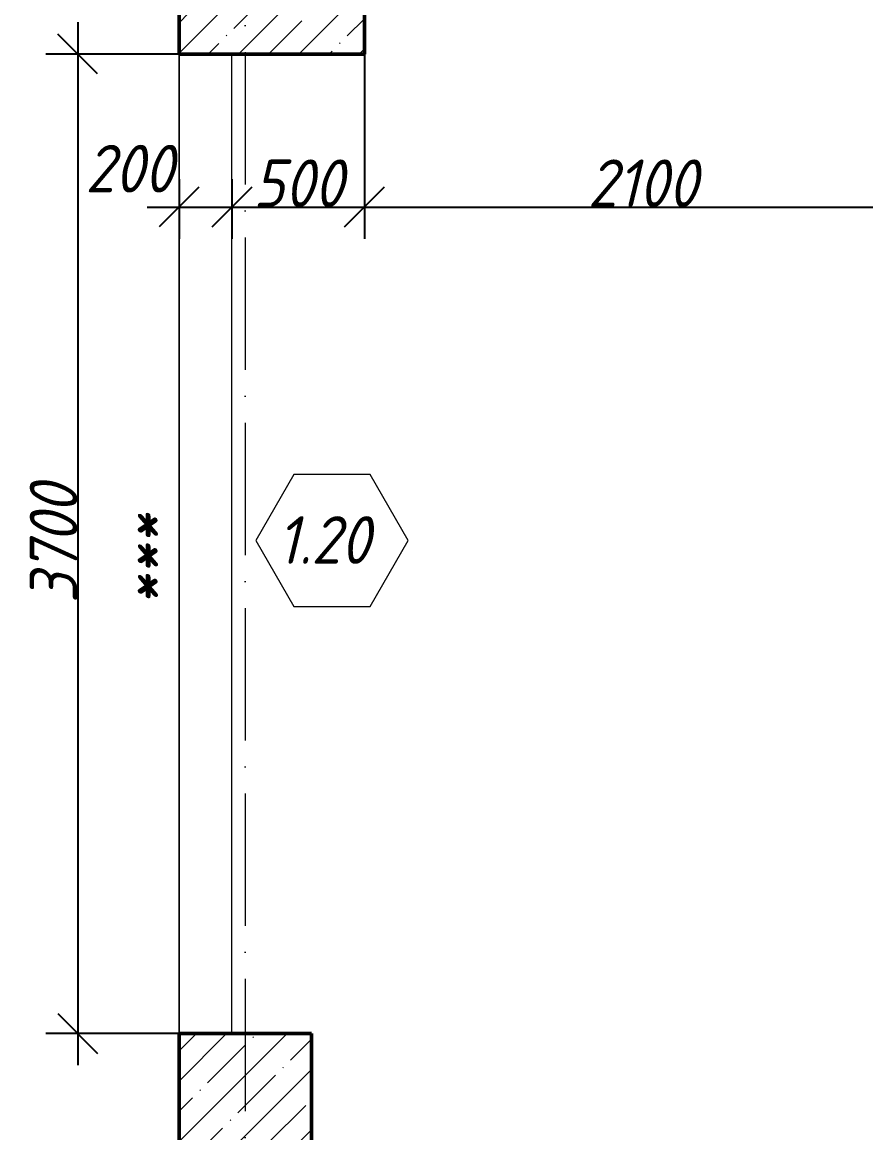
# Model space of a CAD drawing. Header units: millimetres. Extents: x -356862 to 418287, y 0 to 839748.
# Drawn here: x -98093 to -94908, y 600023 to 604218 of the extents above; entities that cross this region are included whole.
import ezdxf

# ---------------------------------------------------------------- set-up
doc = ezdxf.new("R2010")
doc.units = ezdxf.units.MM
doc.linetypes.add('50_200_ШТРИХ_1Т_ш5_п1_п1_', pattern=[700, 500, -100, 0, -100])
for name, color, linetype, lineweight in [('A-____-____-DIMS', 7, 'Continuous', 9), ('A-DOOR-____-IDEN', 7, 'Continuous', 9), ('A-DOOR-____-OTLN', 7, 'Continuous', 9), ('A-FLOR-____-OTLN', 7, 'Continuous', 9), ('S-COLS-____-MCUT', 7, 'Continuous', 50), ('S-COLS-____-OTLN', 7, 'Continuous', 9), ('S-GRID-____-OTLN-1', 7, '50_200_ШТРИХ_1Т_ш5_п1_п1_', 9)]:
    doc.layers.add(name, color=color, linetype=linetype, lineweight=lineweight)
doc.layers.add('A-DOOR-____-OTLN-1', color=7, linetype='Continuous', lineweight=9, true_color=0xffffff)
doc.styles.add('ISOCPEUR_I_10', font='isocpeui.ttf', dxfattribs={"width": 0.9, "height": 180})
doc.styles.add('ISOCPEUR_I_14', font='isocpeui.ttf', dxfattribs={"width": 0.9, "height": 180})
doc.styles.add('ISOCPEUR_I_2', font='isocpeui.ttf', dxfattribs={"width": 0.85, "height": 2.3})
doc.dimstyles.new('ISO-1_8_0_9К_СРЕДНИЙ_Кладочные_5', dxfattribs={"dimscale": 304.8, "dimtxt": 179.276612, "dimasz": 0.492126, "dimexe": 0.393701, "dimexo": 0, "dimgap": 0, "dimtad": 1, "dimdec": 3, "dimrnd": 0.001, "dimdsep": 46, "dimtxsty": 'ISOCPEUR_I_10', "dimblk1": 'OBLIQUE', "dimblk2": 'OBLIQUE', "dimsah": 1, "dimcen": 0.09, "dimdle": 0.393701, "dimazin": 0, "dimtfac": 1, "dimtdec": 4, "dimtix": 1, "dimtmove": 2, "dimatfit": 3, "dimfxl": 1, "dimtvp": 1, "dimtolj": 1, "dimtzin": 0, "dimarcsym": 2})
doc.dimstyles.new('ISO-1_8_0_9К_СРЕДНИЙ_Кладочные_6', dxfattribs={"dimscale": 304.8, "dimtxt": 179.276612, "dimasz": 0.492126, "dimexe": 0.393701, "dimexo": 0, "dimgap": 0, "dimtad": 1, "dimdec": 3, "dimrnd": 0.001, "dimdsep": 46, "dimtxsty": 'ISOCPEUR_I_14', "dimblk1": 'OBLIQUE', "dimblk2": 'OBLIQUE', "dimsah": 1, "dimcen": 0.09, "dimdle": 0.393701, "dimazin": 0, "dimtfac": 1, "dimtdec": 4, "dimtix": 1, "dimtmove": 0, "dimatfit": 3, "dimfxl": 1, "dimtvp": 1, "dimtolj": 1, "dimtzin": 0, "dimarcsym": 2})
doc.dimstyles.new('ISO-1_8_0_9К_СРЕДНИЙ_Кладочные_8', dxfattribs={"dimscale": 304.8, "dimtxt": 179.276612, "dimasz": 0.492126, "dimexe": 0.393701, "dimexo": 0, "dimgap": 0, "dimtad": 1, "dimdec": 3, "dimrnd": 0.001, "dimdsep": 46, "dimtxsty": 'ISOCPEUR_I_14', "dimblk1": 'OBLIQUE', "dimblk2": 'OBLIQUE', "dimsah": 1, "dimcen": 0.09, "dimdle": 0.393701, "dimazin": 0, "dimtfac": 1, "dimtdec": 4, "dimtix": 1, "dimtmove": 0, "dimatfit": 3, "dimfxl": 1, "dimtvp": 1, "dimtolj": 1, "dimtzin": 0, "dimarcsym": 2})

# ---------------------------------------------------------------- blocks, each defined once
blk = doc.blocks.new('BSC_Колонна _Прямоугольная - 500х500-V55-АР1_Кладочный план 1 этажа в осях 1-64_Ю-ЯЯ')
at = {"layer": 'S-COLS-____-OTLN'}
h = blk.add_hatch(dxfattribs=at)
h.set_pattern_fill('FP_55', color=256, style=0, pattern_type=2)
h.set_pattern_definition([(45, (-77750, -55431.04), (-114.04925, 114.04925), []), (45, (-77635.95, -55431.04), (-114.04925, 114.04925), [201.613, -40.323, 3.353, -36.97])])
h.paths.add_polyline_path([(-250, -250), (250, -250), (250, 250), (-250, 250)], flags=0)
at = {"layer": 'S-COLS-____-MCUT'}
for p, q in [((250, 250), (-250, 250)), ((-250, 250), (-250, -250)), ((250, -250), (250, 250)), ((-250, -250), (250, -250))]:
    blk.add_line(p, q, dxfattribs=at)
blk = doc.blocks.new('BSC_Колонна _Прямоугольная - 500х700-V157-АР1_Кладочный план 1 этажа в осях 1-64_Ю-ЯЯ')
at = {"layer": 'S-COLS-____-OTLN'}
h = blk.add_hatch(dxfattribs=at)
h.set_pattern_fill('FP_162', color=256, style=0, pattern_type=2)
h.set_pattern_definition([(315, (-59631.04, 77850), (114.04925, 114.04925), []), (315, (-59631.04, 77735.95), (114.04925, 114.04925), [201.613, -40.323, 3.353, -36.97])])
h.paths.add_polyline_path([(-250, 350), (-250, -350), (250, -350), (250, 350)], flags=0)
at = {"layer": 'S-COLS-____-MCUT'}
for p, q in [((250, 350), (-250, 350)), ((-250, 350), (-250, -350)), ((250, -350), (250, 350)), ((-250, -350), (250, -350))]:
    blk.add_line(p, q, dxfattribs=at)
blk = doc.blocks.new('Проем_Дверь_Прямоугольный - 3700х2800h_витражные проемы-35287511-АР1_Кладочный план 1 этажа в осях 1-64_Ю-ЯЯ')
at = {"layer": 'A-DOOR-____-OTLN-1'}
for p, q in [((1850, 100), (-1850, 100)), ((1850, -100), (-1850, -100))]:
    blk.add_line(p, q, dxfattribs=at)
blk = doc.blocks.new('_Oblique')
at = {"color": 0, "linetype": 'ByBlock', "lineweight": -2}
blk.add_line((-0.5, -0.5), (0.5, 0.5), dxfattribs=at)
blk = doc.blocks.new('*D13047')
at = {"layer": 'A-____-____-DIMS', "color": 0, "lineweight": -2, "transparency": 16777216}
for p, q in [((-97500.7, 603625.5), (-97500.7, 603399.4)), ((-97300.7, 603625.5), (-97300.7, 603399.4)), ((-97620.7, 603519.4), (-97180.7, 603519.4))]:
    blk.add_line(p, q, dxfattribs=at)
at = {"layer": 'Defpoints', "color": 0, "transparency": 16777216}
for p in [(-97500.7, 603625.5), (-97300.7, 603625.5), (-97300.7, 603519.4)]:
    blk.add_point(p, dxfattribs=at)
at = {"layer": 'A-____-____-DIMS', "color": 0, "lineweight": -2, "transparency": 16777216, "xscale": 150, "yscale": 150, "zscale": 150, "rotation": 180}
blk.add_blockref('_Oblique', (-97500.7, 603519.4), dxfattribs=at)
at = {"layer": 'A-____-____-DIMS', "color": 0, "lineweight": -2, "transparency": 16777216, "xscale": 150, "yscale": 150, "zscale": 150}
blk.add_blockref('_Oblique', (-97300.7, 603519.4), dxfattribs=at)
at = {"layer": 'A-____-____-DIMS', "color": 0, "transparency": 16777216, "insert": (-97854.6, 603754.6), "char_height": 180, "width": 409.578, "attachment_point": 1, "line_spacing_factor": 1.149209, "style": 'ISOCPEUR_I_10'}
blk.add_mtext('\\A1;200', dxfattribs=at)
blk = doc.blocks.new('*D13048')
at = {"layer": 'A-____-____-DIMS', "color": 0, "lineweight": -2, "transparency": 16777216}
for p, q in [((-96800.7, 604597.6), (-96800.7, 603399.4)), ((-97300.7, 603625.5), (-97300.7, 603399.4)), ((-97420.7, 603519.4), (-96680.7, 603519.4))]:
    blk.add_line(p, q, dxfattribs=at)
at = {"layer": 'Defpoints', "color": 0, "transparency": 16777216}
for p in [(-96800.7, 604597.6), (-97300.7, 603625.5), (-96800.7, 603519.4)]:
    blk.add_point(p, dxfattribs=at)
at = {"layer": 'A-____-____-DIMS', "color": 0, "lineweight": -2, "transparency": 16777216, "xscale": 150, "yscale": 150, "zscale": 150, "rotation": 180}
blk.add_blockref('_Oblique', (-97300.7, 603519.4), dxfattribs=at)
at = {"layer": 'A-____-____-DIMS', "color": 0, "lineweight": -2, "transparency": 16777216, "xscale": 150, "yscale": 150, "zscale": 150}
blk.add_blockref('_Oblique', (-96800.7, 603519.4), dxfattribs=at)
at = {"layer": 'A-____-____-DIMS', "color": 0, "transparency": 16777216, "insert": (-97050.7, 603609.4), "char_height": 180, "width": 409.578, "attachment_point": 5, "style": 'ISOCPEUR_I_14'}
blk.add_mtext('\\A1;500', dxfattribs=at)
blk = doc.blocks.new('*D13049')
at = {"layer": 'A-____-____-DIMS', "color": 0, "lineweight": -2, "transparency": 16777216}
for p, q in [((-94700.7, 604762.6), (-94700.7, 603399.4)), ((-96800.7, 604597.6), (-96800.7, 603399.4)), ((-96920.7, 603519.4), (-94580.7, 603519.4))]:
    blk.add_line(p, q, dxfattribs=at)
at = {"layer": 'Defpoints', "color": 0, "transparency": 16777216}
for p in [(-94700.7, 604762.6), (-96800.7, 604597.6), (-94700.7, 603519.4)]:
    blk.add_point(p, dxfattribs=at)
at = {"layer": 'A-____-____-DIMS', "color": 0, "lineweight": -2, "transparency": 16777216, "xscale": 150, "yscale": 150, "zscale": 150, "rotation": 180}
blk.add_blockref('_Oblique', (-96800.7, 603519.4), dxfattribs=at)
at = {"layer": 'A-____-____-DIMS', "color": 0, "lineweight": -2, "transparency": 16777216, "xscale": 150, "yscale": 150, "zscale": 150}
blk.add_blockref('_Oblique', (-94700.7, 603519.4), dxfattribs=at)
at = {"layer": 'A-____-____-DIMS', "color": 0, "transparency": 16777216, "insert": (-95750.7, 603609.4), "char_height": 180, "width": 504.733, "attachment_point": 5, "style": 'ISOCPEUR_I_14'}
blk.add_mtext('\\A1;2100', dxfattribs=at)
blk = doc.blocks.new('Марка проема - марка проема-27336095-АР1_Кладочный план 1 этажа в осях 1-64_Ю-ЯЯ')
at = {"layer": 'A-DOOR-____-IDEN'}
for p, q in [((-1.439, 0.159), (-2.877, -2.333)), ((1.439, 0.159), (-1.439, 0.159)), ((2.877, -2.333), (1.439, 0.159)), ((-2.877, -2.333), (-1.439, -4.825)), ((1.439, -4.825), (2.877, -2.333)), ((-1.439, -4.825), (1.439, -4.825))]:
    blk.add_line(p, q, dxfattribs=at)
blk = doc.blocks.new('*D13205')
at = {"layer": 'A-____-____-DIMS', "color": 0, "lineweight": -2, "transparency": 16777216}
for p, q in [((-97883.3, 604217.6), (-97883.3, 600277.6)), ((-97500.7, 604097.6), (-98003.3, 604097.6)), ((-97500.7, 600397.6), (-98003.3, 600397.6))]:
    blk.add_line(p, q, dxfattribs=at)
at = {"layer": 'Defpoints', "color": 0, "transparency": 16777216}
for p in [(-97500.7, 604097.6), (-97883.3, 600397.6), (-97500.7, 600397.6)]:
    blk.add_point(p, dxfattribs=at)
at = {"layer": 'A-____-____-DIMS', "color": 0, "lineweight": -2, "transparency": 16777216, "xscale": 150, "yscale": 150, "zscale": 150}
for p, rotation in [((-97883.3, 604097.6), 90), ((-97883.3, 600397.6), 270)]:
    blk.add_blockref('_Oblique', p, dxfattribs=dict(at, rotation=rotation))
at = {"layer": 'A-____-____-DIMS', "color": 0, "transparency": 16777216, "insert": (-97974.5, 602247.6), "char_height": 180, "width": 546.104, "attachment_point": 5, "rotation": 90, "style": 'ISOCPEUR_I_14'}
blk.add_mtext('\\A1;3700', dxfattribs=at)

msp = doc.modelspace()

# ---------------------------------------------------------------- linework, layer by layer
at = {"layer": 'A-FLOR-____-OTLN'}
for p, q in [((-97500.7357, 604097.5526), (-97500.7357, 600397.5526)), ((-97500.7357, 600397.5526), (-97500.7357, 604097.5526))]:
    msp.add_line(p, q, dxfattribs=at)
at = {"layer": 'S-GRID-____-OTLN-1'}
msp.add_line((-97250.7357, 635609.362), (-97250.7357, 584985.5274), dxfattribs=at)

# ---------------------------------------------------------------- block references
at = {"layer": 'A-DOOR-____-IDEN', "xscale": 99.99999999999993, "yscale": 99.99999999999993, "zscale": 99.99999999999993}
msp.add_blockref('Марка проема - марка проема-27336095-АР1_Кладочный план 1 этажа в осях 1-64_Ю-ЯЯ', (-96922.7416, 602493.0954), dxfattribs=at)
at = {"layer": 'A-DOOR-____-OTLN', "rotation": 269.9999999999999}
msp.add_blockref('Проем_Дверь_Прямоугольный - 3700х2800h_витражные проемы-35287511-АР1_Кладочный план 1 этажа в осях 1-64_Ю-ЯЯ', (-97400.7357, 602247.5526), dxfattribs=at)
at = {"layer": 'S-COLS-____-OTLN', "rotation": 89.9999999999999}
msp.add_blockref('BSC_Колонна _Прямоугольная - 500х700-V157-АР1_Кладочный план 1 этажа в осях 1-64_Ю-ЯЯ', (-97150.7357, 604347.5526), dxfattribs=at)
at = {"layer": 'S-COLS-____-OTLN'}
msp.add_blockref('BSC_Колонна _Прямоугольная - 500х500-V55-АР1_Кладочный план 1 этажа в осях 1-64_Ю-ЯЯ', (-97250.7357, 600147.5526), dxfattribs=at)

# ---------------------------------------------------------------- texts
at = {"layer": 'A-DOOR-____-IDEN', "insert": (-97739.2552, 602011.9822), "char_height": 200, "width": 562.784625, "attachment_point": 1, "rotation": 90, "style": 'ISOCPEUR_I_2'}
msp.add_mtext('***', dxfattribs=at)
at = {"layer": 'A-DOOR-____-IDEN', "insert": (-97130.3807, 602351.9149), "char_height": 180, "width": 454.556812, "attachment_point": 1, "style": 'ISOCPEUR_I_14'}
msp.add_mtext('1.20', dxfattribs=at)

# ---------------------------------------------------------------- dimensions: what is measured, and where the dimension line sits
at = {"layer": 'A-____-____-DIMS'}
for base, p1, p2, override, picture, middle in [((-94700.7357, 603519.3951), (-96800.7357, 604597.5526), (-94700.7357, 604762.5526), {"dimpost": '<>', "dimfxl": 2106.472169}, '*D13049', (-95750.7357, 603609.3951)), ((-96800.7357, 603519.3951), (-97300.7357, 603625.4612), (-96800.7357, 604597.5526), {"dimpost": '<>', "dimfxl": 1093.143055}, '*D13048', (-97050.7357, 603609.3951))]:
    dim = msp.add_linear_dim(base=base, p1=p1, p2=p2, dimstyle='ISO-1_8_0_9К_СРЕДНИЙ_Кладочные_6', override=override, dxfattribs=at)
    dim.commit()
    dim.dimension.update_dxf_attribs({"geometry": picture, "text_midpoint": middle})
dim = msp.add_linear_dim(base=(-97883.3294, 600397.5526), p1=(-97500.7357, 604097.5526), p2=(-97500.7357, 600397.5526), angle=90, dimstyle='ISO-1_8_0_9К_СРЕДНИЙ_Кладочные_8', override={"dimpost": '<>', "dimfxl": 3700}, dxfattribs=at)
dim.commit()
dim.dimension.update_dxf_attribs({"geometry": '*D13205', "text_midpoint": (-97974.4884, 602247.5526)})
dim = msp.add_linear_dim(base=(-97300.7357, 603519.3951), p1=(-97500.7357, 603625.4612), p2=(-97300.7357, 603625.4612), dimstyle='ISO-1_8_0_9К_СРЕДНИЙ_Кладочные_5', override={"dimpost": '<>', "dimfxl": 200}, dxfattribs=at)
dim.commit()
dim.dimension.update_dxf_attribs({"geometry": '*D13047', "text_midpoint": (-97649.8017, 603634.5572), "dimtype": 160})

doc.saveas('drawing.dxf')
